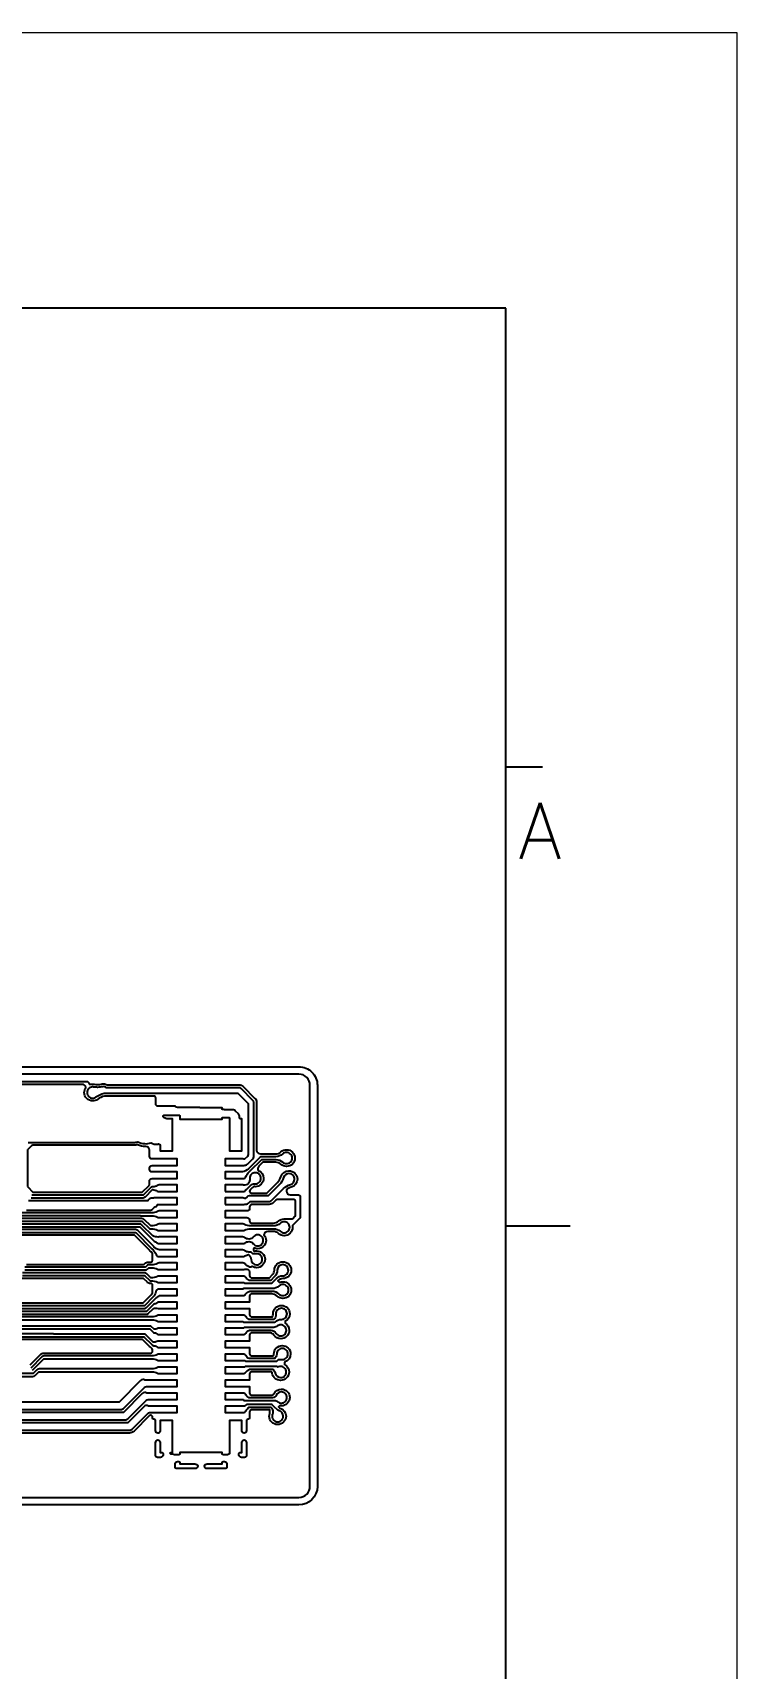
# Model space of a CAD drawing. Header units: millimetres. Extents: x 3227 to 3430, y -37 to 106.
# Drawn here: x 3410.92 to 3429.87, y 61.8 to 105.82 of the extents above; entities that cross this region are included whole.
import ezdxf

# ---------------------------------------------------------------- set-up
doc = ezdxf.new("R2010")
doc.units = ezdxf.units.MM
doc.header["$LTSCALE"] = 23.1
doc.linetypes.add('PHANTOM', pattern=[29.5, 9.5, -1.5, 3, -1.5, 3, -1.5, 9.5])
doc.layers.get('0').update_dxf_attribs({"linetype": 'CONTINUOUS'})
doc.layers.add('0PAPERF', color=2, linetype='PHANTOM', lineweight=0, plot=False)
doc.layers.add('gbr-outline-dxf_layer1', color=2, linetype='CONTINUOUS')
doc.styles.add('SIMPLEX', font='simplex.shx')

msp = doc.modelspace()

# ---------------------------------------------------------------- linework, layer by layer
for p, q in [((3423.649, 98.408), (3232.966, 98.408)), ((3423.649, -33.489), (3423.649, 98.408)), ((3423.649, 86.058), (3424.637, 86.058)), ((3414.405, 75.507), (3414.316, 75.507)), ((3414.144, 74.755), (3414.144, 74.755)), ((3423.649, 73.708), (3425.378, 73.708)), ((3416.738, 73.351), (3416.737, 73.351)), ((3416.573, 71.657), (3416.484, 71.657)), ((3416.573, 70.607), (3416.484, 70.607))]:
    msp.add_line(p, q)
at = {"linetype": 'Continuous'}
for points in [[(3374.212, 55.054), (3391.394, 55.054, 0.198918), (3391.96, 55.288), (3398.509, 61.838), (3402.715, 66.044), (3402.715, 66.044), (3402.715, 66.044, -0.050228), (3402.901, 66.196, -0.147143), (3403.563, 66.395), (3403.563, 66.395), (3410.626, 66.395), (3410.626, 66.395), (3418.076, 66.395, 0.414221), (3418.376, 66.695), (3418.376, 66.695), (3418.376, 77.49, 0.414221), (3418.076, 77.79), (3410.626, 77.79), (3410.626, 77.79), (3403.563, 77.79)], [(3403.563, 77.59), (3412.393, 77.59, -0.112452), (3412.455, 77.509, -0.081697), (3412.528, 77.521, -0.042328), (3412.566, 77.518, 0.040411), (3412.657, 77.511, 0.057798), (3412.788, 77.526, -0.057822), (3412.825, 77.53, -0.14837), (3412.917, 77.502), (3416.468, 77.502, -0.199051), (3416.574, 77.458), (3416.896, 77.137, -0.19881), (3416.94, 77.03), (3416.94, 75.74, 0.39948), (3417.042, 75.643, 0.024961), (3417.052, 75.644, -0.023801), (3417.062, 75.644), (3417.063, 75.644), (3417.448, 75.644, -0.015582), (3417.455, 75.645, 0.186617), (3417.593, 75.698), (3417.593, 75.698, -0.005442), (3417.594, 75.699, -0.185336), (3417.746, 75.757, -0.414224), (3417.972, 75.531, -0.414189), (3417.746, 75.305, -0.187941), (3417.593, 75.365, 0.182987), (3417.458, 75.417), (3417.456, 75.417, -0.023047), (3417.445, 75.418), (3417.11, 75.418), (3417.003, 75.311, 0.199579), (3416.973, 75.239, 0.098841), (3416.981, 75.2, -0.315192), (3417.13, 74.987, -0.414217), (3416.904, 74.761, -0.014226), (3416.891, 74.762, 0.010918), (3416.887, 74.762, 0.184327), (3416.829, 74.739), (3416.82, 74.731, -0.01988), (3416.813, 74.725), (3416.765, 74.676, 0.198814), (3416.75, 74.641), (3416.75, 74.638, 0.414254), (3416.8, 74.588), (3417.219, 74.588), (3417.501, 74.871), (3417.502, 74.872), (3417.502, 74.872, 0.126417), (3417.592, 75.025), (3417.592, 75.026, -0.004468), (3417.593, 75.028, -0.333194), (3417.81, 75.19, -0.414224), (3418.036, 74.964, -0.336251), (3417.871, 74.747, 0.089182), (3417.757, 74.691, 0.124841), (3417.745, 74.642, 0.414018), (3417.847, 74.54), (3418.066, 74.54, -0.414254), (3418.116, 74.49), (3418.116, 73.947, -0.198827), (3418.101, 73.912), (3417.903, 73.713, -0.050164), (3417.908, 73.668, -0.414224), (3417.682, 73.442, -0.185015), (3417.531, 73.5), (3417.53, 73.501, 0.186292), (3417.391, 73.555), (3417.391, 73.555)], [(3410.792, 75.953), (3413.636, 75.953, 0.054758), (3413.746, 75.965, 0.18255), (3414.104, 75.939, 0.166934), (3414.263, 75.904, 0.177252), (3414.284, 75.907, -0.037265), (3414.29, 75.909, 0.006638), (3414.296, 75.911, -0.041609), (3414.303, 75.911, 0.010545), (3414.304, 75.911, -0.408018), (3414.346, 75.868, 0.010265), (3414.346, 75.867, -0.03682), (3414.346, 75.86, 0.145446), (3414.348, 75.843), (3414.348, 75.722), (3414.676, 75.722), (3414.676, 76.584), (3414.556, 76.584, 0.084335), (3414.546, 76.586, -0.143779), (3414.457, 76.613, 0.086631), (3414.448, 76.619, -0.030993), (3414.433, 76.632, -0.147947), (3414.426, 76.653, 0.010282), (3414.426, 76.654, -0.266808), (3414.446, 76.686), (3414.852, 76.686, 0.019184), (3414.854, 76.686, -0.414291), (3414.874, 76.666, 0.012965), (3414.874, 76.665), (3414.874, 76.581), (3415.967, 76.581, 0.334857), (3416.003, 76.581), (3416.015, 76.581), (3416.015, 76.604, 0.016191), (3416.015, 76.605, -0.414151), (3416.035, 76.625, 0.093233), (3416.046, 76.627, 0.060957), (3416.071, 76.625), (3416.2, 76.625, -0.281046), (3416.214, 76.602, 0.009882), (3416.214, 76.602, -0.072201), (3416.213, 76.594, 0.153587), (3416.213, 76.576), (3416.213, 75.722), (3416.541, 75.722), (3416.541, 76.584), (3416.51, 76.584, 0.012686), (3416.509, 76.584, -0.414401), (3416.479, 76.614), (3416.479, 76.614), (3416.479, 76.649, 0.204365), (3416.449, 76.723), (3416.376, 76.797, 0.206185), (3416.302, 76.828), (3416.095, 76.828, 0.086963), (3416.061, 76.835), (3416.021, 76.835, -0.195241), (3416.015, 76.848, 0.012584), (3416.015, 76.85), (3416.015, 76.885), (3415.421, 76.885, 0.078226), (3415.39, 76.889), (3414.815, 76.889, -0.174001), (3414.757, 76.918, 0.300706), (3414.725, 76.925), (3414.296, 76.925, 0.016248), (3414.295, 76.925, -0.414239), (3414.225, 76.995, 0.016185), (3414.224, 76.996), (3414.224, 77.151, 0.414257), (3414.174, 77.201), (3412.847, 77.201, 0.091662), (3412.66, 77.112, -0.005103), (3412.658, 77.11, -0.154451), (3412.528, 77.069, -0.41422), (3412.302, 77.295, -0.162487), (3412.347, 77.431, 0.361182), (3412.247, 77.514), (3403.563, 77.514)], [(3413.636, 75.878), (3410.918, 75.878, 0.198766), (3410.883, 75.863), (3410.789, 75.769, 0.198996), (3410.774, 75.734), (3410.774, 74.779, 0.137376), (3410.781, 74.753), (3410.918, 74.616, 0.082421), (3410.933, 74.61)], [(3414.316, 75.507), (3414.128, 75.507, -0.394643), (3414.056, 75.579), (3414.056, 75.74, 0.41134), (3413.955, 75.842, -0.095695), (3413.738, 75.887, -0.043738), (3413.636, 75.878), (3413.636, 75.878)], [(3414.316, 75.157), (3414.129, 75.157, -0.407922), (3414.056, 75.232), (3414.056, 75.232), (3414.056, 75.256, -0.407934), (3414.131, 75.329, 0.014695), (3414.132, 75.329), (3414.316, 75.329), (3414.316, 75.329), (3414.798, 75.329), (3414.798, 75.415, 0.017185), (3414.798, 75.421), (3414.798, 75.507), (3414.712, 75.507, 0.009209), (3414.709, 75.507), (3414.405, 75.507)], [(3410.933, 74.61), (3413.848, 74.61, 0.082403), (3413.864, 74.616), (3414.045, 74.797, -0.01238), (3414.048, 74.801, 0.138947), (3414.056, 74.827), (3414.056, 74.903, 0.014748), (3414.056, 74.904, -0.414241), (3414.131, 74.979), (3414.131, 74.979), (3414.316, 74.979), (3414.316, 74.979), (3414.798, 74.979), (3414.798, 75.157), (3414.408, 75.157, 0.009209), (3414.405, 75.157), (3414.316, 75.157)], [(3416.091, 74.629), (3416.484, 74.629), (3416.573, 74.629, 0.279362), (3416.652, 74.677, -0.007694), (3416.655, 74.681, 0.144311), (3416.673, 74.691), (3416.742, 74.76), (3416.742, 74.76), (3416.766, 74.784), (3416.766, 74.784), (3416.766, 74.784), (3416.776, 74.794, -0.184942), (3416.885, 74.838, 0.015793), (3416.887, 74.838, -0.013239), (3416.896, 74.838, 0.018546), (3416.899, 74.837, 0.009074), (3416.904, 74.837, 0.414224), (3417.054, 74.987, 0.414224), (3416.904, 75.137, 0.414224), (3416.754, 74.987, 0.0282), (3416.755, 74.971, 0.014265), (3416.755, 74.969, -0.0295), (3416.756, 74.949, 0.01027), (3416.756, 74.948, -0.188333), (3416.713, 74.837), (3416.693, 74.818, -0.102588), (3416.623, 74.802, 0.010196), (3416.621, 74.803, -0.043168), (3416.591, 74.805, 0.04953), (3416.573, 74.807), (3416.484, 74.807)], [(3416.091, 74.279), (3416.484, 74.279), (3416.573, 74.279, 0.13588), (3416.619, 74.292), (3416.668, 74.292, 0.199245), (3416.722, 74.314), (3416.768, 74.36), (3417.282, 74.36, 0.189007), (3417.333, 74.38, 0.010551), (3417.336, 74.382), (3417.663, 74.71), (3417.663, 74.71), (3417.664, 74.711, -0.126892), (3417.851, 74.82, 0.006931), (3417.852, 74.821, 0.332085), (3417.96, 74.964, 0.414224), (3417.81, 75.114, 0.333341), (3417.666, 75.006), (3417.665, 75.005, -0.127397), (3417.556, 74.818), (3417.555, 74.817), (3417.555, 74.817), (3417.25, 74.512), (3416.736, 74.512, 0.199245), (3416.682, 74.49), (3416.636, 74.444), (3416.619, 74.444, 0.136419), (3416.573, 74.457), (3416.484, 74.457)], [(3410.747, 74.13), (3414.059, 74.13, 0.203486), (3414.151, 74.167), (3414.151, 74.168), (3414.186, 74.203, 0.232825), (3414.269, 74.279), (3414.405, 74.279, 0.009235), (3414.408, 74.279), (3414.798, 74.279), (3414.798, 74.457), (3414.316, 74.457), (3414.316, 74.457), (3414.184, 74.457, 0.087873), (3414.153, 74.451, 0.006987), (3414.15, 74.451), (3414.131, 74.451, 0.203486), (3414.039, 74.415), (3414.039, 74.414), (3414.009, 74.384), (3410.8, 74.384)], [(3410.877, 74.459), (3413.883, 74.459, 0.01351), (3413.885, 74.459, 0.193717), (3413.945, 74.485), (3413.946, 74.485), (3414.141, 74.681), (3414.142, 74.681, 0.016918), (3414.144, 74.681, -0.146398), (3414.266, 74.644, 0.149279), (3414.316, 74.629), (3414.405, 74.629), (3414.798, 74.629), (3414.798, 74.807), (3414.405, 74.807)], [(3414.144, 74.755), (3414.126, 74.755, 0.20031), (3414.099, 74.744), (3413.893, 74.538), (3413.892, 74.538, -0.199138), (3413.883, 74.534, 0.010915), (3413.882, 74.534), (3410.893, 74.534)], [(3414.405, 74.807), (3414.316, 74.807, 0.143049), (3414.268, 74.793, 0.011095), (3414.267, 74.792, -0.14339), (3414.148, 74.755), (3414.144, 74.755)], [(3416.8, 73.781), (3417.382, 73.781, -0.018424), (3417.39, 73.781, 0.185563), (3417.529, 73.835, -0.188124), (3417.682, 73.894, -0.025861), (3417.705, 73.893), (3417.881, 73.893, 0.198867), (3417.917, 73.908), (3417.973, 73.964, 0.198814), (3417.988, 74), (3417.988, 74.362, 0.414106), (3417.938, 74.412), (3417.493, 74.412, 0.199439), (3417.458, 74.398), (3417.389, 74.329, -0.198816), (3417.282, 74.284), (3417.282, 74.284)], [(3410.5, 73.981), (3413.816, 73.981, 0.026663), (3413.82, 73.98), (3414.111, 73.98, 0.010987), (3414.112, 73.98), (3414.112, 73.98), (3414.117, 73.98, -0.120615), (3414.273, 73.94, 0.127422), (3414.316, 73.929), (3414.405, 73.929), (3414.798, 73.929), (3414.798, 74.107), (3414.405, 74.107)], [(3414.405, 74.107), (3414.316, 74.107, 0.119211), (3414.275, 74.097, 0.01353), (3414.273, 74.096, -0.124476), (3414.112, 74.055, 0.010924), (3414.111, 74.055), (3413.824, 74.055, 0.046862), (3413.817, 74.056), (3410.502, 74.056, 0.010834)], [(3416.484, 74.107), (3416.091, 74.107), (3416.091, 73.929), (3416.482, 73.929, 0.007106), (3416.484, 73.929), (3416.681, 73.929, -0.329162), (3416.75, 73.873, -0.0216), (3416.75, 73.867, 0.014674), (3416.75, 73.865), (3416.75, 73.831, 0.414254), (3416.8, 73.781)], [(3417.282, 74.284), (3416.82, 74.284, 0.198889), (3416.784, 74.27), (3416.775, 74.261, -0.017396), (3416.768, 74.253), (3416.768, 74.253, 0.217225), (3416.75, 74.215), (3416.75, 74.17), (3416.75, 74.169, -0.064264), (3416.748, 74.15, -0.291804), (3416.68, 74.107), (3416.679, 74.107), (3416.575, 74.107, 0.007112), (3416.573, 74.107), (3416.484, 74.107)], [(3410.315, 73.532), (3413.628, 73.532, 0.049517), (3413.635, 73.531), (3413.679, 73.531), (3413.68, 73.531, -0.156072), (3413.687, 73.528, 0.01116), (3413.688, 73.527), (3414.124, 73.092, 0.012402), (3414.125, 73.091), (3414.155, 73.06, -0.089137), (3414.233, 72.935, 0.017627), (3414.234, 72.933, 0.299582), (3414.316, 72.879), (3414.405, 72.879, 0.009235), (3414.408, 72.879), (3414.798, 72.879), (3414.798, 73.057), (3414.329, 73.057, -0.105394), (3414.178, 73.144, 0.017483), (3414.176, 73.145), (3414.175, 73.146), (3414.175, 73.147), (3413.743, 73.578, 0.019689), (3413.741, 73.581, 0.198851), (3413.679, 73.606, 0.010951), (3413.678, 73.606), (3413.639, 73.606, 0.049512), (3413.632, 73.607), (3410.317, 73.607, 0.016814)], [(3410.377, 73.681), (3413.692, 73.681, 0.037309), (3413.697, 73.681), (3413.792, 73.681), (3413.793, 73.681, -0.156058), (3413.8, 73.678, 0.011073), (3413.801, 73.677), (3414.099, 73.379, 0.012422), (3414.1, 73.378), (3414.187, 73.291, 0.208773), (3414.215, 73.28), (3414.231, 73.28, -0.015047), (3414.245, 73.264), (3414.246, 73.263, 0.231268), (3414.316, 73.229), (3414.405, 73.229), (3414.798, 73.229), (3414.798, 73.407), (3414.405, 73.407)], [(3414.405, 73.407), (3414.316, 73.407), (3414.314, 73.407, 0.020975), (3414.311, 73.407, -0.012314), (3414.294, 73.406, 0.010511), (3414.292, 73.406, -0.103344), (3414.147, 73.437), (3413.856, 73.728, 0.019813), (3413.854, 73.73, 0.198844), (3413.792, 73.756, 0.010898), (3413.791, 73.756), (3413.7, 73.756, 0.037308), (3413.694, 73.756), (3410.379, 73.756, 0.016814)], [(3410.44, 73.831), (3413.751, 73.831, 0.053654), (3413.759, 73.831), (3413.854, 73.831), (3413.855, 73.831, -0.184898), (3413.863, 73.827, 0.012661), (3413.864, 73.826), (3414.047, 73.643, 0.218454), (3414.075, 73.63), (3414.102, 73.63), (3414.102, 73.63, 0.003138), (3414.107, 73.63), (3414.109, 73.63, -0.113979), (3414.274, 73.589, 0.121757), (3414.316, 73.579), (3414.316, 73.579), (3414.798, 73.579), (3414.798, 73.757), (3414.408, 73.757, 0.009209), (3414.405, 73.757), (3414.316, 73.757, 0.123536), (3414.274, 73.746, -0.114048), (3414.108, 73.705, 0.003482), (3414.102, 73.705, 0.016889), (3414.1, 73.705), (3414.091, 73.705), (3413.916, 73.88, 0.015123), (3413.915, 73.881, 0.192533), (3413.854, 73.906, 0.010992), (3413.853, 73.906), (3413.764, 73.906, 0.04358), (3413.757, 73.906), (3410.439, 73.906)], [(3416.484, 73.757), (3416.091, 73.757), (3416.091, 73.579), (3416.484, 73.579), (3416.573, 73.579, 0.123816), (3416.615, 73.59, -0.117627), (3416.781, 73.631, 0.002578), (3416.784, 73.631, 0.016922), (3416.786, 73.631), (3417.388, 73.631, 0.016902), (3417.39, 73.631), (3417.396, 73.631, -0.178351), (3417.578, 73.56, 0.192122), (3417.682, 73.518)], [(3417.391, 73.555), (3417.39, 73.555, -0.018804), (3417.382, 73.555), (3417.241, 73.555, 0.383036), (3417.139, 73.464, -0.179254), (3417.194, 73.316, -0.41418), (3416.968, 73.09, -0.108063), (3416.873, 73.111), (3416.868, 73.106, 0.198996), (3416.854, 73.071, 0.198989), (3416.868, 73.035), (3416.879, 73.025, -0.069153), (3416.941, 73.033, -0.414223), (3417.167, 72.807, -0.414192), (3416.941, 72.581, -0.136285), (3416.824, 72.614, 0.05636), (3416.803, 72.605, -0.117161), (3416.769, 72.596, 0.012104), (3416.768, 72.597, -0.103429), (3416.738, 72.603, 0.019324), (3416.703, 72.619, -0.095099), (3416.644, 72.671, 0.016988), (3416.643, 72.673, 0.228118), (3416.573, 72.707), (3416.573, 72.707), (3416.091, 72.707), (3416.091, 72.529), (3416.482, 72.529, 0.007335), (3416.484, 72.529), (3416.573, 72.529, 0.069597), (3416.598, 72.532, -0.067207), (3416.653, 72.54, 0.015906), (3416.655, 72.54, -0.073713), (3416.716, 72.53, -0.247825), (3416.75, 72.469), (3416.75, 72.36, 0.381968), (3416.795, 72.311), (3417.287, 72.311), (3417.37, 72.393), (3417.371, 72.394, 0.197803), (3417.42, 72.513), (3417.42, 72.513), (3417.42, 72.513), (3417.42, 72.513, -0.41422), (3417.646, 72.739, -0.414223), (3417.872, 72.513, -0.413704), (3417.646, 72.287), (3417.646, 72.287)], [(3417.682, 73.518, 0.414224), (3417.832, 73.668, 0.414224), (3417.682, 73.818, 0.186445), (3417.581, 73.779), (3417.581, 73.779, -0.186678), (3417.39, 73.705), (3416.784, 73.705, 0.011005), (3416.783, 73.705), (3416.778, 73.705, -0.115199), (3416.616, 73.746, 0.12545), (3416.573, 73.757), (3416.484, 73.757)], [(3410.749, 72.67), (3413.891, 72.67, 0.198887), (3413.927, 72.685), (3413.935, 72.693, -0.2139), (3414.02, 72.731), (3414.094, 72.731, 0.38194), (3414.139, 72.781), (3414.139, 72.949, 0.036818), (3414.138, 72.956, 0.046894), (3414.1, 73.008), (3414.07, 73.038, -0.015788), (3414.065, 73.043), (3413.653, 73.455), (3413.632, 73.455, -0.014959), (3413.626, 73.456), (3413.624, 73.456), (3410.294, 73.456)], [(3416.484, 73.407), (3416.091, 73.407), (3416.091, 73.229), (3416.484, 73.229), (3416.573, 73.229, 0.153753), (3416.624, 73.245, 0.014288), (3416.626, 73.246, -0.159107), (3416.737, 73.282), (3416.738, 73.282), (3416.738, 73.282), (3416.739, 73.282, 0.004183), (3416.741, 73.282, -0.232577), (3416.847, 73.227, 0.012497), (3416.848, 73.226, 0.23578), (3416.968, 73.166)], [(3416.737, 73.351), (3416.737, 73.351, -0.155502), (3416.629, 73.388, 0.169267), (3416.573, 73.407), (3416.484, 73.407)], [(3416.968, 73.166, 0.414224), (3417.118, 73.316, 0.414224), (3416.968, 73.466, 0.234865), (3416.848, 73.407, 0.014124), (3416.847, 73.406, -0.232519), (3416.741, 73.351), (3416.74, 73.351, 0.012825), (3416.739, 73.351), (3416.738, 73.351)], [(3378.371, 72.708), (3397.896, 72.708), (3399.112, 71.492, 0.210042), (3399.14, 71.48), (3413.911, 71.48, 0.011026), (3413.912, 71.48, 0.198799), (3413.974, 71.505), (3413.974, 71.505), (3413.974, 71.505), (3414.212, 71.743), (3414.212, 71.743), (3414.242, 71.774, -0.083976), (3414.332, 71.829), (3414.405, 71.829), (3414.798, 71.829), (3414.798, 72.007), (3414.405, 72.007)], [(3414.405, 72.007), (3414.316, 72.007, 0.36078), (3414.228, 71.934, -0.125297), (3414.158, 71.796), (3413.921, 71.558), (3413.921, 71.558), (3413.921, 71.558, -0.184804), (3413.913, 71.555), (3413.912, 71.555), (3399.156, 71.555), (3397.939, 72.771, 0.210042), (3397.911, 72.783), (3378.384, 72.783)], [(3410.702, 72.519), (3413.938, 72.519, 0.021256), (3413.941, 72.52, 0.19061), (3414, 72.545), (3414, 72.545), (3414.036, 72.581), (3414.106, 72.581, 0.016902), (3414.108, 72.581, 0.010672), (3414.11, 72.581, -0.121592), (3414.274, 72.539, 0.01289), (3414.276, 72.539, 0.117751), (3414.316, 72.529), (3414.405, 72.529), (3414.798, 72.529), (3414.798, 72.707), (3414.405, 72.707)], [(3414.405, 72.707), (3414.316, 72.707, 0.119097), (3414.275, 72.697, 0.010197), (3414.274, 72.696, -0.12157), (3414.11, 72.655, 0.010564), (3414.108, 72.655), (3414.023, 72.655, 0.221901), (3413.993, 72.644), (3413.947, 72.598, -0.198743), (3413.938, 72.594, 0.016983), (3413.936, 72.594), (3410.703, 72.594, 0.011026)], [(3416.629, 72.166), (3416.742, 72.166, 0.033794), (3416.746, 72.166), (3417.331, 72.166, 0.215102), (3417.357, 72.176), (3417.358, 72.176), (3417.472, 72.291), (3417.473, 72.291), (3417.473, 72.291, -0.195257), (3417.642, 72.363, 0.006153), (3417.646, 72.363, 0.414224), (3417.796, 72.513, 0.414224), (3417.646, 72.663, 0.411478), (3417.496, 72.515, 0.014114), (3417.496, 72.513, -0.197646), (3417.425, 72.341), (3417.424, 72.34), (3417.424, 72.34), (3417.319, 72.235), (3416.751, 72.235, -0.137119), (3416.647, 72.318, 0.248225), (3416.573, 72.357), (3416.484, 72.357)], [(3410.377, 71.631), (3413.87, 71.631, 0.153246), (3413.897, 71.642), (3414.102, 71.848, 0.07115), (3414.139, 71.905), (3414.139, 72.109, 0.414251), (3414.092, 72.155), (3414.087, 72.155, 0.061026), (3414.085, 72.155, -0.0066), (3414.083, 72.155, -0.006603), (3414.08, 72.155), (3414.08, 72.155, -0.199227), (3414, 72.188), (3413.909, 72.279, 0.198964), (3413.873, 72.294), (3410.619, 72.294, -0.198955)], [(3410.641, 72.37), (3413.92, 72.37), (3413.921, 72.37, -0.155691), (3413.928, 72.367, 0.011131), (3413.929, 72.366), (3414.054, 72.241, 0.215211), (3414.083, 72.23), (3414.091, 72.23, 0.016829), (3414.093, 72.23, -0.114136), (3414.277, 72.188, 0.027268), (3414.28, 72.186, 0.102828), (3414.316, 72.179), (3414.316, 72.179), (3414.798, 72.179), (3414.798, 72.357), (3414.408, 72.357, 0.009209), (3414.405, 72.357), (3414.316, 72.357, 0.119006), (3414.275, 72.347, -0.111798), (3414.096, 72.305), (3413.984, 72.417, 0.019762), (3413.982, 72.419, 0.19858), (3413.92, 72.445, 0.010992), (3413.919, 72.445), (3410.639, 72.445)], [(3416.484, 72.357), (3416.091, 72.357), (3416.091, 72.179), (3416.484, 72.179), (3416.573, 72.179, 0.055972), (3416.593, 72.181, -0.005625), (3416.598, 72.182), (3416.604, 72.176, 0.208836), (3416.629, 72.166)], [(3417.646, 72.287), (3417.646, 72.287, 0.1977), (3417.527, 72.238), (3417.526, 72.237), (3417.513, 72.225), (3417.554, 72.184, -0.106215), (3417.647, 72.204, -0.41422), (3417.873, 71.978, -0.41422), (3417.647, 71.752, -0.1948), (3417.489, 71.816, 0.185354), (3417.348, 71.875), (3416.795, 71.875, 0.381951), (3416.75, 71.825), (3416.75, 71.657), (3416.573, 71.657)], [(3416.484, 72.007), (3416.091, 72.007), (3416.091, 71.829), (3416.484, 71.829), (3416.573, 71.829, 0.234427), (3416.644, 71.864), (3416.644, 71.864, -0.135932), (3416.756, 71.951), (3417.347, 71.951, 0.017681), (3417.35, 71.951), (3417.35, 71.951), (3417.35, 71.951, -0.185711), (3417.542, 71.871, 0.195749), (3417.647, 71.828)], [(3417.647, 71.828, 0.414224), (3417.797, 71.978, 0.414224), (3417.647, 72.128, 0.180314), (3417.548, 72.092, 0.009392), (3417.548, 72.091, -0.178465), (3417.361, 72.019), (3417.352, 72.019), (3417.352, 72.019, 0.016434), (3417.35, 72.019), (3416.75, 72.019, 0.014883), (3416.748, 72.019), (3416.605, 72.019, 0.190797), (3416.582, 72.01, 0.010423), (3416.581, 72.009), (3416.578, 72.007, 0.014458), (3416.573, 72.007), (3416.484, 72.007)], [(3399.08, 71.33), (3413.994, 71.33, 0.223377), (3414.023, 71.344), (3414.165, 71.485, -0.058742), (3414.221, 71.492, 0.01586), (3414.223, 71.492, -0.070977), (3414.291, 71.482, 0.013787), (3414.293, 71.482, 0.065818), (3414.316, 71.479), (3414.405, 71.479, 0.009235), (3414.408, 71.479), (3414.798, 71.479), (3414.798, 71.657), (3414.316, 71.657), (3414.316, 71.657), (3414.316, 71.657, 0.211295), (3414.25, 71.628, 0.01065), (3414.249, 71.627, -0.031428), (3414.228, 71.605), (3414.195, 71.605, 0.200381), (3414.168, 71.594), (3414.119, 71.545), (3414.119, 71.545), (3413.979, 71.405), (3399.093, 71.405)], [(3416.484, 71.657), (3416.091, 71.657), (3416.091, 71.479), (3416.484, 71.479), (3416.573, 71.479), (3416.75, 71.479), (3416.75, 71.31, 0.381963), (3416.795, 71.261), (3417.366, 71.261, 0.123131), (3417.382, 71.325, 0.007736), (3417.382, 71.329, -0.010639), (3417.382, 71.338, -0.414224), (3417.608, 71.564, -0.414222), (3417.834, 71.338, -0.282657), (3417.71, 71.137, 0.071218), (3417.706, 71.108, 0.051852), (3417.708, 71.087, -0.263566), (3417.818, 70.893, -0.414196), (3417.592, 70.667, -0.24944), (3417.404, 70.767), (3417.404, 70.768), (3417.403, 70.768, 0.192666), (3417.319, 70.825), (3416.798, 70.825, 0.401238), (3416.75, 70.775), (3416.75, 70.607), (3416.573, 70.607)], [(3378.109, 69.91), (3397.977, 69.91, 0.208774), (3398.005, 69.921), (3399.264, 71.18), (3411.442, 71.18, 0.049964), (3411.449, 71.18), (3414.115, 71.18, 0.010987), (3414.116, 71.18), (3414.116, 71.18), (3414.116, 71.18), (3414.122, 71.18, -0.122411), (3414.273, 71.14), (3414.273, 71.14, 0.12672), (3414.316, 71.129), (3414.405, 71.129), (3414.798, 71.129), (3414.798, 71.307), (3414.405, 71.307)], [(3414.405, 71.307), (3414.316, 71.307, 0.131688), (3414.271, 71.295, -0.122289), (3414.121, 71.255), (3414.118, 71.255, 0.023291), (3414.115, 71.255), (3411.445, 71.255, 0.049964), (3411.437, 71.255), (3399.248, 71.255, 0.195893), (3399.222, 71.244), (3399.222, 71.244), (3397.963, 69.985), (3378.233, 69.985, 0.01096)], [(3399.231, 70.935), (3414.063, 70.935), (3414.135, 70.863, 0.022181), (3414.137, 70.861), (3414.156, 70.843, 0.20992), (3414.183, 70.83), (3414.219, 70.83, -0.06414), (3414.253, 70.804, 0.026033), (3414.256, 70.802, 0.185689), (3414.316, 70.779), (3414.316, 70.779), (3414.798, 70.779), (3414.798, 70.957), (3414.408, 70.957, 0.009209), (3414.405, 70.957), (3414.316, 70.957, 0.133172), (3414.271, 70.945, -0.125801), (3414.19, 70.924, 0.010351), (3414.189, 70.924, -0.013943), (3414.179, 70.924), (3414.107, 70.997, 0.220261), (3414.078, 71.01), (3399.217, 71.01, 0.208774)], [(3414.405, 70.607), (3414.316, 70.607, 0.100306), (3414.281, 70.6, 0.013664), (3414.279, 70.599, -0.105753), (3414.181, 70.578, 0.010511), (3414.18, 70.578, -0.022577), (3414.158, 70.579), (3413.968, 70.769, 0.015435), (3413.966, 70.771, 0.1829), (3413.909, 70.795, 0.022172), (3413.906, 70.795), (3411.485, 70.795, 0.059013), (3411.476, 70.796), (3399.644, 70.796, 0.188771)], [(3399.66, 70.721), (3411.471, 70.721, 0.059006), (3411.48, 70.72), (3413.903, 70.72, 0.01675), (3413.906, 70.72, -0.199212), (3413.915, 70.716, 0.012461), (3413.916, 70.715), (3414.113, 70.518, 0.024497), (3414.116, 70.515), (3414.14, 70.491, 0.208306), (3414.168, 70.48), (3414.214, 70.48, -0.053179), (3414.256, 70.452, 0.185435), (3414.316, 70.429), (3414.405, 70.429), (3414.798, 70.429), (3414.798, 70.607), (3414.405, 70.607)], [(3410.849, 69.97), (3411.126, 70.248, -0.198391), (3411.206, 70.281), (3414.089, 70.281, 0.414254), (3414.139, 70.331), (3414.139, 70.374, 0.26507), (3414.114, 70.417, -0.078573), (3414.086, 70.438), (3414.061, 70.462), (3414.061, 70.463), (3413.891, 70.632, 0.154394), (3413.863, 70.644), (3411.478, 70.644, -0.029125), (3411.465, 70.645), (3399.691, 70.645)], [(3416.484, 70.607), (3416.091, 70.607), (3416.091, 70.429), (3416.484, 70.429), (3416.573, 70.429), (3416.75, 70.429), (3416.75, 70.261, 0.414254), (3416.8, 70.211), (3417.381, 70.211, 0.068993), (3417.395, 70.214, 0.112456), (3417.404, 70.253), (3417.404, 70.254, -0.005558), (3417.404, 70.258, -0.414222), (3417.63, 70.484, -0.414224), (3417.856, 70.258, -0.328565), (3417.697, 70.043, 0.110517), (3417.687, 69.999, 0.065945), (3417.69, 69.973, -0.279063), (3417.812, 69.772, -0.41422), (3417.586, 69.546, -0.368428), (3417.362, 69.737, 0.150551), (3417.343, 69.775), (3416.8, 69.775, 0.414254), (3416.75, 69.725), (3416.75, 69.557), (3416.577, 69.557, 0.010944), (3416.573, 69.557), (3416.484, 69.557, 0.009235), (3416.481, 69.557), (3416.091, 69.557), (3416.091, 69.379), (3416.482, 69.379, 0.007106), (3416.484, 69.379), (3416.75, 69.379), (3416.75, 69.202, 0.414254), (3416.8, 69.152), (3417.361, 69.152, 0.083822), (3417.382, 69.163), (3417.397, 69.178, 0.041111), (3417.404, 69.188, -0.283921), (3417.606, 69.312, -0.414223), (3417.832, 69.086, -0.414191), (3417.606, 68.86, -0.054072), (3417.557, 68.866), (3417.525, 68.833), (3417.552, 68.806, 0.02494), (3417.565, 68.801, -0.337943), (3417.732, 68.583, -0.414192), (3417.506, 68.357, -0.414224), (3417.28, 68.583, -0.082921), (3417.292, 68.657), (3417.292, 68.658), (3417.292, 68.658, 0.083697), (3417.3, 68.704, 0.085299), (3417.292, 68.751), (3416.8, 68.751, 0.414254), (3416.75, 68.701), (3416.75, 68.543, -0.414264), (3416.709, 68.502, 0.414254), (3416.668, 68.461), (3416.668, 68.197), (3416.668, 68.197, -0.36956), (3416.605, 68.123, -0.370185), (3416.541, 68.197, 0.014275), (3416.541, 68.198), (3416.541, 68.464), (3416.213, 68.464), (3416.213, 67.626, 0.20348), (3416.21, 67.603, -0.061076), (3416.211, 67.593, 0.015294), (3416.211, 67.591, -0.22628), (3416.196, 67.559, 0.084623), (3416.168, 67.549, 0.117115), (3416.156, 67.542), (3416.047, 67.542, 0.016248), (3416.045, 67.542, -0.402956), (3416.015, 67.571), (3416.015, 67.604), (3414.874, 67.604), (3414.874, 67.574, 0.019438), (3414.874, 67.572, -0.394039), (3414.846, 67.542), (3414.731, 67.542, 0.172919), (3414.675, 67.56), (3414.63, 67.56), (3414.604, 67.586)], [(3410.909, 69.818), (3411.218, 70.127), (3411.218, 70.127), (3411.218, 70.127, -0.184864), (3411.226, 70.13), (3411.227, 70.13), (3414.115, 70.13, 0.010932), (3414.116, 70.13, -0.127275), (3414.273, 70.09, 0.009651), (3414.274, 70.09, 0.124136), (3414.316, 70.079), (3414.405, 70.079, 0.009235), (3414.408, 70.079), (3414.798, 70.079), (3414.798, 70.257), (3414.316, 70.257), (3414.316, 70.257), (3414.316, 70.257, 0.124315), (3414.274, 70.246, 0.009048), (3414.273, 70.246, -0.127254), (3414.116, 70.205, 0.011005), (3414.115, 70.205), (3411.228, 70.205, 0.010998), (3411.227, 70.205, 0.198754), (3411.165, 70.18), (3411.165, 70.18), (3411.165, 70.18), (3410.865, 69.88)], [(3416.484, 70.257), (3416.091, 70.257), (3416.091, 70.079), (3416.484, 70.079), (3416.573, 70.079, 0.048392), (3416.59, 70.081, 0.013986), (3416.592, 70.081, -0.03938), (3416.624, 70.085), (3416.633, 70.076, 0.208836), (3416.659, 70.066), (3416.728, 70.066, 0.011488), (3416.73, 70.066)], [(3416.73, 70.066), (3417.443, 70.066, 0.011439), (3417.445, 70.066), (3417.471, 70.066, 0.200393), (3417.495, 70.076), (3417.526, 70.107, -0.069187), (3417.571, 70.114, 0.016045), (3417.573, 70.113, -0.045303), (3417.603, 70.111, 0.020144), (3417.605, 70.11, 0.041022), (3417.63, 70.108, 0.414224), (3417.78, 70.258, 0.414224), (3417.63, 70.408, 0.414224), (3417.48, 70.258, 0.0045), (3417.48, 70.256), (3417.48, 70.256), (3417.48, 70.254, 0.010878), (3417.48, 70.253, -0.201311), (3417.43, 70.134), (3416.737, 70.134, -0.147929), (3416.649, 70.214, 0.011961), (3416.649, 70.215, 0.258445), (3416.573, 70.257), (3416.484, 70.257)], [(3414.405, 69.907), (3414.316, 69.907, 0.120955), (3414.275, 69.897, 0.01497), (3414.273, 69.896, -0.126886), (3414.116, 69.855), (3411.089, 69.855, 0.013261), (3411.087, 69.855, 0.193697), (3411.027, 69.83), (3411.027, 69.83), (3411.027, 69.83), (3410.931, 69.733), (3410.931, 69.733, -0.174078), (3410.923, 69.73, 0.009666), (3410.922, 69.73), (3401.257, 69.73, 0.188771)], [(3401.273, 69.655), (3410.919, 69.655, 0.016922), (3410.922, 69.655, 0.198751), (3410.984, 69.68), (3410.984, 69.68), (3410.984, 69.68), (3411.08, 69.777), (3411.08, 69.777), (3411.08, 69.777, -0.199101), (3411.089, 69.78, 0.01102), (3411.09, 69.78), (3414.114, 69.78, 0.016861), (3414.116, 69.78), (3414.122, 69.78, -0.121994), (3414.272, 69.74, 0.128483), (3414.316, 69.729), (3414.405, 69.729), (3414.798, 69.729), (3414.798, 69.907), (3414.405, 69.907)], [(3414.316, 69.557), (3413.941, 69.557, 0.334456), (3413.82, 69.54), (3413.244, 68.964), (3410.289, 68.964, 0.204791)], [(3410.329, 68.761), (3413.286, 68.761, 0.197509), (3413.358, 68.79), (3413.358, 68.79), (3413.924, 69.357), (3413.925, 69.357, -0.198962), (3413.978, 69.379), (3413.978, 69.379), (3414.316, 69.379), (3414.316, 69.379), (3414.798, 69.379), (3414.798, 69.557), (3414.408, 69.557, 0.010944), (3414.405, 69.557), (3414.316, 69.557)], [(3416.484, 69.907), (3416.091, 69.907), (3416.091, 69.729), (3416.484, 69.729), (3416.573, 69.729, 0.231513), (3416.643, 69.763, -0.132078), (3416.762, 69.851), (3417.369, 69.851, -0.217497), (3417.438, 69.748, 0.016922), (3417.438, 69.746, 0.36348), (3417.586, 69.622)], [(3417.586, 69.622, 0.414224), (3417.736, 69.772, 0.414224), (3417.586, 69.922, 0.105642), (3417.524, 69.909, -0.022349), (3417.512, 69.905), (3417.508, 69.908, 0.210288), (3417.483, 69.919), (3417.38, 69.919, 0.011488), (3417.378, 69.919), (3416.756, 69.919, 0.011439), (3416.754, 69.919), (3416.646, 69.919, 0.204813), (3416.621, 69.91), (3416.621, 69.909), (3416.613, 69.902, -0.020272), (3416.59, 69.905, 0.021363), (3416.588, 69.905, 0.041003), (3416.573, 69.907), (3416.484, 69.907)], [(3410.444, 68.483), (3413.402, 68.483, 0.197509), (3413.473, 68.512), (3413.473, 68.513), (3413.967, 69.006), (3413.968, 69.007, -0.190308), (3414.018, 69.029), (3414.313, 69.029, 0.007335), (3414.316, 69.029), (3414.405, 69.029, 0.00941), (3414.408, 69.029), (3414.798, 69.029), (3414.798, 69.207), (3414.316, 69.207), (3414.316, 69.207), (3413.984, 69.207, 0.334883), (3413.863, 69.19), (3413.359, 68.686), (3410.404, 68.686, 0.204791)], [(3414.316, 68.857), (3414.027, 68.857, 0.334256), (3413.906, 68.84), (3413.475, 68.408), (3410.517, 68.408, 0.194296)], [(3410.559, 68.205), (3413.513, 68.205, 0.208991), (3413.588, 68.235), (3414.011, 68.657), (3414.011, 68.657), (3414.011, 68.657, -0.193296), (3414.062, 68.679), (3414.316, 68.679), (3414.316, 68.679), (3414.798, 68.679), (3414.798, 68.857), (3414.407, 68.857, 0.007106), (3414.405, 68.857), (3414.316, 68.857)], [(3414.604, 67.586, -0.280319), (3414.631, 67.602), (3414.631, 67.602), (3414.676, 67.602), (3414.676, 68.464), (3414.348, 68.464), (3414.348, 68.194, -0.358966), (3414.284, 68.123, -0.362587), (3414.221, 68.195), (3414.221, 68.461, 0.414254), (3414.18, 68.502, -0.414264), (3414.139, 68.543), (3414.139, 68.557, 0.414254), (3414.089, 68.607, 0.198766), (3414.053, 68.592), (3413.642, 68.181, -0.199182), (3413.517, 68.129), (3410.601, 68.129)], [(3414.271, 67.475, -0.414095), (3414.221, 67.525), (3414.221, 67.868, 0.014325), (3414.221, 67.869, -0.36955), (3414.284, 67.943, -0.364055), (3414.348, 67.871), (3414.348, 67.602), (3414.394, 67.602, -0.40304), (3414.423, 67.572, 0.012669), (3414.423, 67.571), (3414.423, 67.552)], [(3414.423, 67.552), (3414.423, 67.543, -0.406828), (3414.353, 67.475, 0.016185), (3414.351, 67.475), (3414.271, 67.475)]]:
    msp.add_lwpolyline(points, format="xyb", dxfattribs=at)
for points in [[(3416.484, 75.329), (3416.573, 75.329, 0.142702), (3416.621, 75.343), (3416.637, 75.343, 0.200315), (3416.691, 75.364, 0.007576), (3416.692, 75.365), (3416.842, 75.515, 0.200121), (3416.864, 75.568), (3416.864, 77.03, 0.206705), (3416.84, 77.084), (3416.521, 77.404, 0.205923), (3416.466, 77.426), (3412.89, 77.426, 0.26717), (3412.805, 77.452, -0.057014), (3412.659, 77.435, 0.00679), (3412.657, 77.435, -0.040948), (3412.552, 77.443, 0.015888), (3412.547, 77.444, 0.031947), (3412.528, 77.445, 0.414224), (3412.378, 77.295, 0.414224), (3412.528, 77.145, 0.16106), (3412.617, 77.175, -0.094279), (3412.836, 77.276), (3416.437, 77.276), (3416.714, 76.999), (3416.714, 75.632, 0.019104), (3416.714, 75.63, -0.199013), (3416.692, 75.577), (3416.692, 75.577), (3416.613, 75.498, 0.115318), (3416.573, 75.507), (3416.573, 75.507), (3416.091, 75.507), (3416.091, 75.329), (3416.482, 75.329, 0.007106)], [(3416.484, 74.979), (3416.573, 74.979, 0.294865), (3416.654, 75.031), (3416.655, 75.032, -0.069565), (3416.715, 75.13), (3416.771, 75.186), (3416.771, 75.186), (3417.079, 75.494), (3417.454, 75.494, 0.01418), (3417.455, 75.493), (3417.461, 75.493, -0.18191), (3417.645, 75.42, 0.014158), (3417.646, 75.419, 0.18348), (3417.746, 75.381, 0.414224), (3417.896, 75.531, 0.414224), (3417.746, 75.681, 0.184651), (3417.646, 75.643, 0.012398), (3417.644, 75.642, -0.187099), (3417.456, 75.569, 0.010698), (3417.454, 75.569), (3417.063, 75.569, 0.188755), (3417.038, 75.559, 0.011685), (3417.037, 75.558), (3416.719, 75.24), (3416.719, 75.24, 0.011452), (3416.718, 75.239), (3416.718, 75.239, -0.106886), (3416.562, 75.157), (3416.091, 75.157), (3416.091, 74.979), (3416.481, 74.979, 0.010944)], [(3416.941, 72.657, 0.414224), (3417.091, 72.807, 0.414224), (3416.941, 72.957, 0.046735), (3416.913, 72.955, -0.040286), (3416.882, 72.952, 0.01082), (3416.88, 72.952, -0.05154), (3416.84, 72.957), (3416.805, 72.992, 0.209026), (3416.779, 73.002), (3416.74, 73.002, 0.020517), (3416.737, 73.002), (3416.735, 73.002, -0.152682), (3416.629, 73.038, 0.169517), (3416.573, 73.057), (3416.484, 73.057, 0.007359), (3416.482, 73.057), (3416.091, 73.057), (3416.091, 72.879), (3416.573, 72.879), (3416.573, 72.879, 0.158366), (3416.626, 72.896, 0.00941), (3416.626, 72.897, -0.144753), (3416.726, 72.933, -0.197147), (3416.791, 72.799, 0.398347)], [(3416.601, 71.116), (3416.736, 71.116), (3417.42, 71.116, 0.121923), (3417.436, 71.12, 0.068871), (3417.443, 71.125, 0.009576), (3417.444, 71.126), (3417.444, 71.126), (3417.444, 71.126), (3417.444, 71.126, -0.196067), (3417.593, 71.189, 0.016405), (3417.595, 71.189, -0.009061), (3417.602, 71.188, 0.014458), (3417.604, 71.188, 0.006588), (3417.608, 71.188, 0.414224), (3417.758, 71.338, 0.414224), (3417.608, 71.488, 0.414224), (3417.458, 71.338, 0.007829), (3417.458, 71.334, 0.010661), (3417.458, 71.333, -0.008108), (3417.458, 71.326, 0.010669), (3417.458, 71.325, -0.181968), (3417.405, 71.185), (3416.743, 71.185, -0.144221), (3416.648, 71.266, 0.01245), (3416.647, 71.267, 0.250086), (3416.573, 71.307), (3416.484, 71.307, 0.007121), (3416.482, 71.307), (3416.091, 71.307), (3416.091, 71.129), (3416.572, 71.129), (3416.575, 71.126, 0.209188)], [(3417.592, 70.743, 0.414224), (3417.742, 70.893, 0.414224), (3417.592, 71.043, 0.164813), (3417.5, 71.012, 0.011857), (3417.499, 71.012, -0.123617), (3417.405, 70.97), (3417.331, 70.97, 0.011488), (3417.329, 70.97), (3416.738, 70.97, 0.014883), (3416.737, 70.97), (3416.621, 70.97, 0.209661), (3416.595, 70.96), (3416.591, 70.955, 0.010955), (3416.589, 70.955, 0.045829), (3416.573, 70.957), (3416.573, 70.957), (3416.091, 70.957), (3416.091, 70.779), (3416.481, 70.779, 0.009415), (3416.484, 70.779), (3416.573, 70.779, 0.248501), (3416.647, 70.818, 0.009135), (3416.647, 70.818, -0.142438), (3416.745, 70.901), (3417.326, 70.901, -0.205679), (3417.467, 70.81, 0.010735), (3417.468, 70.809, 0.248084)], [(3417.606, 68.936, 0.414224), (3417.756, 69.086, 0.414224), (3417.606, 69.236, 0.280791), (3417.472, 69.155, 0.012857), (3417.472, 69.154, -0.053567), (3417.454, 69.127), (3417.433, 69.106, -0.11805), (3417.371, 69.076), (3416.733, 69.076, -0.145208), (3416.653, 69.157, 0.285569), (3416.573, 69.207), (3416.573, 69.207), (3416.091, 69.207), (3416.091, 69.029), (3416.481, 69.029, 0.009415), (3416.484, 69.029), (3416.573, 69.029, 0.006556), (3416.575, 69.029), (3416.586, 69.018, 0.211396), (3416.611, 69.007), (3416.723, 69.007, 0.011488), (3416.724, 69.007, 0.011439), (3416.725, 69.007), (3417.373, 69.007, 0.011488), (3417.374, 69.007), (3417.417, 69.007, 0.08784), (3417.429, 69.009, -0.147252), (3417.507, 68.974), (3417.507, 68.973, 0.180663)], [(3417.506, 68.433, 0.414224), (3417.656, 68.583, 0.341708), (3417.543, 68.729, -0.043276), (3417.509, 68.742), (3417.406, 68.844, 0.020695), (3417.404, 68.846), (3417.366, 68.884, 0.210791), (3417.341, 68.895), (3416.735, 68.895, 0.030678), (3416.73, 68.895), (3416.682, 68.895, 0.204641), (3416.657, 68.886), (3416.656, 68.885), (3416.631, 68.86, -0.041143), (3416.59, 68.856, 0.010957), (3416.589, 68.856, -0.011702), (3416.577, 68.857), (3416.577, 68.857, 0.010398), (3416.573, 68.857), (3416.573, 68.857), (3416.091, 68.857), (3416.091, 68.679), (3416.482, 68.679, 0.007106), (3416.484, 68.679), (3416.573, 68.679, 0.281415), (3416.652, 68.727), (3416.653, 68.728, -0.135547), (3416.742, 68.827), (3417.327, 68.827), (3417.354, 68.799, -0.112352), (3417.376, 68.706, 0.016644), (3417.376, 68.704, -0.084255), (3417.364, 68.633, 0.014816), (3417.363, 68.631, 0.081037), (3417.356, 68.583, 0.414224)], [(3416.536, 67.475), (3416.536, 67.475, -0.414239), (3416.466, 67.545), (3416.466, 67.545), (3416.466, 67.572), (3416.466, 67.572, -0.397956), (3416.494, 67.602), (3416.541, 67.602), (3416.541, 67.871, -0.364434), (3416.605, 67.943, -0.359335), (3416.668, 67.872), (3416.668, 67.525, -0.414105), (3416.618, 67.475)], [(3414.797, 67.174, -0.414254), (3414.747, 67.224), (3414.747, 67.293, 0.012686), (3414.747, 67.294, -0.406828), (3414.815, 67.364), (3414.846, 67.364, -0.397884), (3414.874, 67.334), (3414.874, 67.333), (3414.874, 67.301), (3415.279, 67.301, 0.018465), (3415.281, 67.301, -0.370686), (3415.355, 67.237, -0.368838), (3415.281, 67.174, 0.018434), (3415.279, 67.174)], [(3415.61, 67.174, 0.014748), (3415.608, 67.174, -0.37016), (3415.534, 67.238, -0.369558), (3415.608, 67.301, 0.014695), (3415.61, 67.301), (3416.015, 67.301), (3416.015, 67.334), (3416.015, 67.334, -0.394051), (3416.043, 67.364), (3416.072, 67.364), (3416.072, 67.364, -0.414239), (3416.142, 67.294, 0.012634), (3416.142, 67.293), (3416.142, 67.224, -0.414254), (3416.092, 67.174)]]:
    msp.add_lwpolyline(points, format="xyb", close=True, dxfattribs=at)
for points in [[(3416.484, 74.807), (3416.091, 74.807), (3416.091, 74.629)], [(3416.484, 74.457), (3416.091, 74.457), (3416.091, 74.279)]]:
    msp.add_lwpolyline(points, dxfattribs=at)
at = {"layer": '0PAPERF'}
for p, q in [((3429.875, 105.821), (3227.284, 105.821)), ((3429.875, -37.441), (3429.875, 105.821))]:
    msp.add_line(p, q, dxfattribs=at)
at = {"layer": 'gbr-outline-dxf_layer1', "linetype": 'Continuous'}
msp.add_lwpolyline([(3321.097, 89.328), (3391.397, 89.328, -0.198917), (3392.104, 89.035), (3402.856, 78.283, 0.198917), (3403.563, 77.99), (3413.43, 77.99), (3418.076, 77.99, -0.414218), (3418.576, 77.49), (3418.576, 66.695, -0.414068), (3418.076, 66.195), (3403.563, 66.195, 0.198918), (3402.856, 65.902), (3392.101, 55.147, -0.19885), (3391.394, 54.854), (3321.135, 54.854, -0.198916)], format="xyb", dxfattribs=at)

# ---------------------------------------------------------------- texts
at = {"style": 'SIMPLEX'}
msp.add_text('A', height=1.502, dxfattribs=at).set_placement((3423.987, 83.588))

doc.saveas('drawing.dxf')
